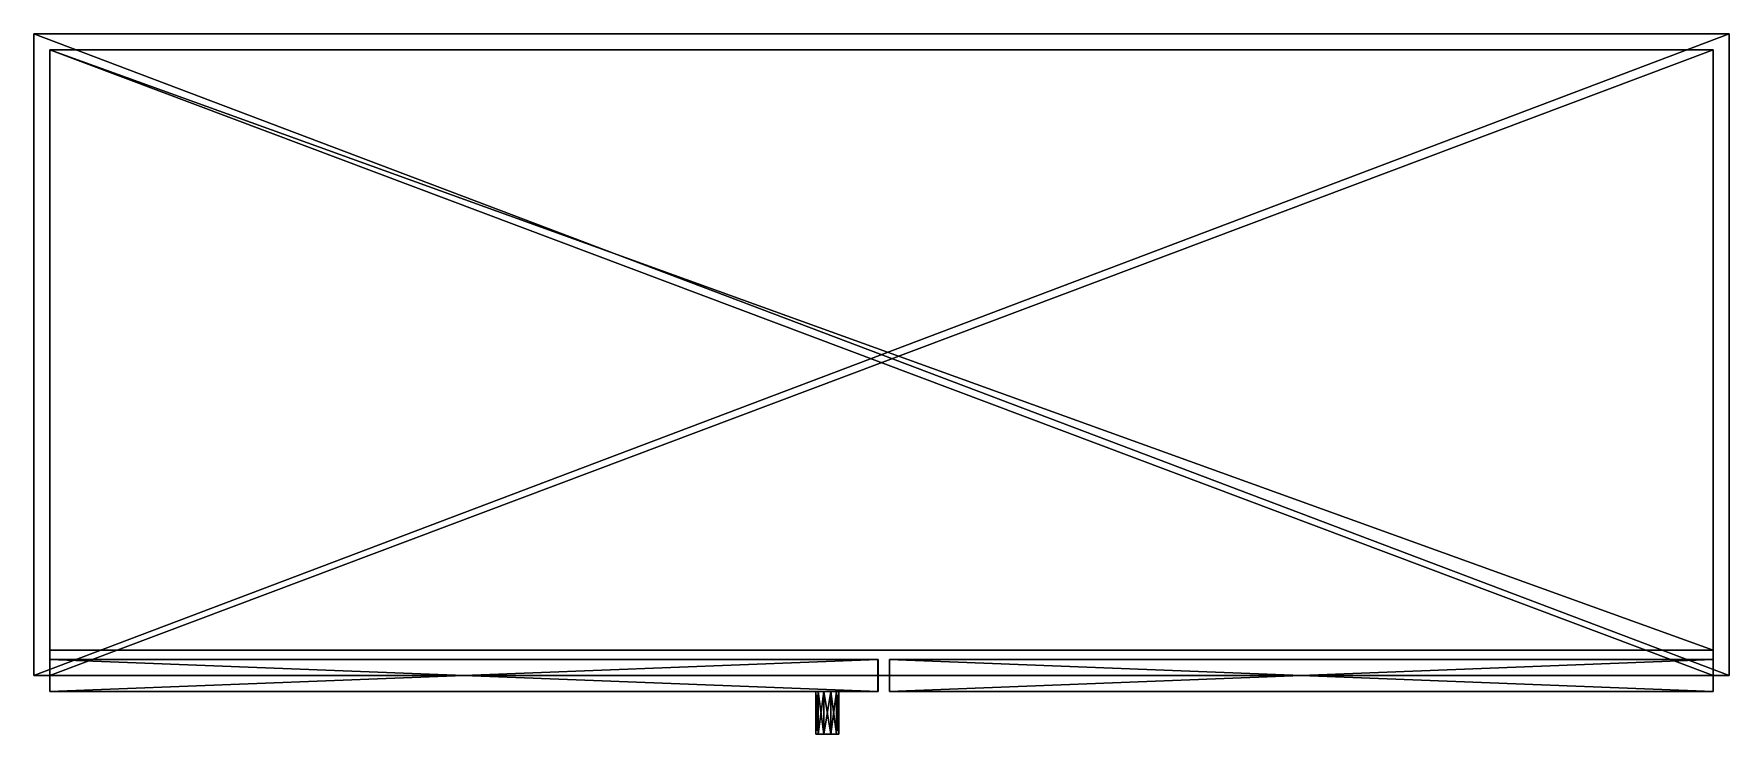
# Model space of a CAD drawing. Extents: x -53 to 53, y -24 to 20.
import ezdxf

# ---------------------------------------------------------------- set-up
doc = ezdxf.new("R2010")
doc.units = 0
for name, color, linetype in [('CABINET', 34, 'CONTINUOUS'), ('DOOR01', 231, 'CONTINUOUS'), ('DOOR02', 204, 'CONTINUOUS'), ('DOOR03', 204, 'CONTINUOUS'), ('DOOR04', 231, 'CONTINUOUS')]:
    doc.layers.add(name, color=color, linetype=linetype)

msp = doc.modelspace()

# ---------------------------------------------------------------- meshes
at = {"layer": 'CABINET', "color": 34}
mesh = msp.add_polyface(dxfattribs=at)
corners = [(52.858753, 19.999989, 0.000017), (-52.858738, 20.000032, 0.000025), (52.858772, 19.999962, 191.000107), (-52.858723, 20.000004, 191.000183), (-52.858746, -20.000015, 0.000015), (52.858746, -19.999981, 0.000005), (52.858768, -19.999796, 191.000183), (-52.858723, -19.999691, 191.000183), (-51.858742, -19.999731, 9.000024), (51.858768, -19.99972, 190.000183), (-51.858723, -19.999691, 190.000183), (51.858746, -19.999767, 9.000006), (-51.858738, 19.000017, 9.000024), (51.858765, 18.99999, 9.000025), (51.85878, 18.999962, 190.000107), (-51.858723, 19.000019, 190.000183), (51.858772, -18.426678, 53.00008), (51.858776, 19.000013, 53.000095), (-51.858738, 19.000011, 53.000057), (-51.858746, -18.426664, 53.000042), (51.858757, -18.426676, 55.00008), (51.858761, 19.000013, 55.000095), (-51.858738, 19.000011, 55.000057), (-51.858746, -18.42668, 55.000042), (-51.858734, 19.000019, 98.549934), (51.858784, 19.000006, 98.549973), (51.85878, -18.426676, 98.549965), (-51.858742, -18.426664, 98.549919), (51.858768, 19.000021, 100.54998), (51.858765, -18.426676, 100.549965), (-51.858734, 19.000019, 100.549934), (-51.858742, -18.426678, 100.549919), (-51.858727, 19.000011, 144.06752), (51.858795, 18.999998, 144.067551), (51.858791, -18.426683, 144.067551), (-51.858734, -18.42667, 144.067505), (51.858772, 19.000015, 146.067566), (51.858765, -18.426683, 146.067551), (-51.858727, 19.000011, 146.06752), (-51.858734, -18.426685, 146.067505)]
mesh.append_faces([[corners[k] for k in face] for face in [(14, 12, 13), (11, 12, 8), (15, 8, 12)]], dxfattribs={"vtx0": -1})
mesh.append_faces([[corners[k] for k in face] for face in [(8, 4, 11), (5, 11, 4)]], dxfattribs={"vtx0": -1, "vtx1": -1})
mesh.append_faces([[corners[k] for k in face] for face in [(8, 7, 4), (9, 6, 7), (7, 8, 10), (5, 9, 11)]], dxfattribs={"vtx0": -1, "vtx2": -1})
mesh.append_faces([[corners[k] for k in face] for face in [(3, 2, 1), (0, 5, 1), (2, 6, 0), (3, 7, 2), (1, 4, 3), (15, 12, 14), (9, 10, 14), (15, 14, 10), (10, 8, 15), (13, 12, 11), (11, 9, 13), (19, 18, 16), (17, 21, 16), (18, 22, 17), (19, 23, 18), (16, 20, 19), (21, 22, 20), (27, 24, 26), (25, 28, 26), (24, 30, 25), (27, 31, 24), (26, 29, 27), (28, 30, 29), (35, 32, 34), (33, 36, 34), (32, 38, 33), (35, 39, 32), (34, 37, 35), (36, 38, 37)]], dxfattribs={"vtx1": -1})
mesh.append_faces([[corners[k] for k in face] for face in [(5, 6, 9), (10, 9, 7)]], dxfattribs={"vtx1": -1, "vtx2": -1})
mesh.append_faces([[corners[k] for k in face] for face in [(2, 0, 1), (5, 4, 1), (6, 5, 0), (7, 6, 2), (4, 7, 3), (9, 14, 13), (18, 17, 16), (21, 20, 16), (22, 21, 17), (23, 22, 18), (20, 23, 19), (22, 23, 20), (24, 25, 26), (28, 29, 26), (30, 28, 25), (31, 30, 24), (29, 31, 27), (30, 31, 29), (32, 33, 34), (36, 37, 34), (38, 36, 33), (39, 38, 32), (37, 39, 35), (38, 39, 37)]], dxfattribs={"vtx2": -1})
at = {"layer": 'DOOR01', "color": 231}
mesh = msp.add_polyface(dxfattribs=at)
corners = [(-51.858753, -18.999743, 9.000031), (-0.217999, -18.999756, 9.000027), (-0.218292, -18.99971, 99.000092), (-51.858742, -18.999697, 99.000092), (-51.858753, -20.999743, 9.000019), (-0.217999, -20.999756, 9.000027), (-0.218292, -20.99971, 99.000092), (-51.858742, -20.999695, 99.000015), (-3.382214, -20.99971, 53.997513), (-2.671108, -20.99971, 53.997513), (-2.806911, -20.99971, 54.415493), (-3.162472, -20.99971, 54.67382), (-3.601955, -20.99971, 54.67382), (-3.957516, -20.99971, 54.415493), (-4.093319, -20.99971, 53.997513), (-3.957516, -20.99971, 53.579533), (-3.601955, -20.99971, 53.321205), (-3.162472, -20.99971, 53.321205), (-2.806911, -20.99971, 53.579533), (-2.671108, -23.655575, 53.997513), (-2.806911, -23.655575, 54.415493), (-3.162472, -23.655575, 54.67382), (-3.601955, -23.655575, 54.67382), (-3.957516, -23.655575, 54.415493), (-4.093319, -23.655575, 53.997513), (-3.957516, -23.655575, 53.579533), (-3.601955, -23.655577, 53.321205), (-3.162472, -23.655577, 53.321205), (-2.806911, -23.655575, 53.579533), (-3.382214, -23.655575, 53.997513)]
mesh.append_faces([[corners[k] for k in face] for face in [(9, 20, 19), (10, 21, 20), (11, 22, 21), (12, 23, 22), (13, 24, 23), (14, 25, 24), (15, 26, 25), (16, 27, 26), (17, 28, 27), (18, 19, 28)]], dxfattribs={"vtx0": -1})
mesh.append_faces([[corners[k] for k in face] for face in [(8, 10, 9), (8, 11, 10), (8, 12, 11), (8, 13, 12), (8, 14, 13), (8, 15, 14), (8, 16, 15), (8, 17, 16), (8, 18, 17), (8, 9, 18), (29, 19, 20), (29, 20, 21), (29, 21, 22), (29, 22, 23), (29, 23, 24), (29, 24, 25), (29, 25, 26), (29, 26, 27), (29, 27, 28), (29, 28, 19)]], dxfattribs={"vtx0": -1, "vtx2": -1})
mesh.append_faces([[corners[k] for k in face] for face in [(3, 2, 0), (1, 5, 0), (2, 6, 1), (3, 7, 2), (0, 4, 3), (5, 6, 4)]], dxfattribs={"vtx1": -1})
mesh.append_faces([[corners[k] for k in face] for face in [(2, 1, 0), (5, 4, 0), (6, 5, 1), (7, 6, 2), (4, 7, 3), (6, 7, 4), (9, 10, 20), (10, 11, 21), (11, 12, 22), (12, 13, 23), (13, 14, 24), (14, 15, 25), (15, 16, 26), (16, 17, 27), (17, 18, 28), (18, 9, 19)]], dxfattribs={"vtx2": -1})
at = {"layer": 'DOOR02', "color": 204}
mesh = msp.add_polyface(dxfattribs=at)
corners = [(0.501099, -18.999762, 9.000015), (51.858738, -18.999769, 9.000015), (51.858749, -18.999722, 99.000092), (0.50111, -18.999716, 99.000092), (0.501099, -20.999762, 9.000027), (51.858738, -20.999767, 9.000023), (51.858749, -20.999722, 99.000092), (0.500805, -20.999716, 99.000092)]
mesh.append_faces([[corners[k] for k in face] for face in [(3, 2, 0), (1, 5, 0), (2, 6, 1), (3, 7, 2), (0, 4, 3), (5, 6, 4)]], dxfattribs={"vtx1": -1})
mesh.append_faces([[corners[k] for k in face] for face in [(2, 1, 0), (5, 4, 0), (6, 5, 1), (7, 6, 2), (4, 7, 3), (6, 7, 4)]], dxfattribs={"vtx2": -1})
at = {"layer": 'DOOR03', "color": 204}
mesh = msp.add_polyface(dxfattribs=at)
corners = [(0.501099, -18.999765, 100.000092), (51.858738, -18.999773, 100.000092), (51.858749, -18.999725, 190.000168), (0.50111, -18.99972, 190.000168), (0.501099, -20.999765, 100.000099), (51.858738, -20.999771, 100.000092), (51.858749, -20.999725, 190.000168), (0.500805, -20.99972, 190.000168)]
mesh.append_faces([[corners[k] for k in face] for face in [(3, 2, 0), (1, 5, 0), (2, 6, 1), (3, 7, 2), (0, 4, 3), (5, 6, 4)]], dxfattribs={"vtx1": -1})
mesh.append_faces([[corners[k] for k in face] for face in [(2, 1, 0), (5, 4, 0), (6, 5, 1), (7, 6, 2), (4, 7, 3), (6, 7, 4)]], dxfattribs={"vtx2": -1})
at = {"layer": 'DOOR04', "color": 231}
mesh = msp.add_polyface(dxfattribs=at)
corners = [(-51.858753, -18.999746, 100.000092), (-0.217999, -18.99976, 100.000092), (-0.218292, -18.999714, 190.000153), (-51.858742, -18.999701, 190.000153), (-51.858753, -20.999746, 100.000084), (-0.217999, -20.99976, 100.000092), (-0.218292, -20.999714, 190.000153), (-51.858742, -20.999699, 190.000092), (-3.382214, -20.999712, 104.509918), (-2.671108, -20.999712, 104.509918), (-2.806911, -20.999712, 104.927902), (-3.162472, -20.999712, 105.186234), (-3.601955, -20.999712, 105.186234), (-3.957516, -20.999712, 104.927902), (-4.093319, -20.999712, 104.509918), (-3.957516, -20.999712, 104.091942), (-3.601955, -20.999712, 103.833618), (-3.162472, -20.999712, 103.833618), (-2.806911, -20.999712, 104.091942), (-2.671108, -23.655579, 104.509918), (-2.806911, -23.655579, 104.927902), (-3.162472, -23.655579, 105.186234), (-3.601955, -23.655579, 105.186234), (-3.957516, -23.655579, 104.927902), (-4.093319, -23.655579, 104.509918), (-3.957516, -23.655579, 104.091942), (-3.601955, -23.655579, 103.833618), (-3.162472, -23.655579, 103.833618), (-2.806911, -23.655579, 104.091942), (-3.382214, -23.655579, 104.509918)]
mesh.append_faces([[corners[k] for k in face] for face in [(9, 20, 19), (10, 21, 20), (11, 22, 21), (12, 23, 22), (13, 24, 23), (14, 25, 24), (15, 26, 25), (16, 27, 26), (17, 28, 27), (18, 19, 28)]], dxfattribs={"vtx0": -1})
mesh.append_faces([[corners[k] for k in face] for face in [(8, 10, 9), (8, 11, 10), (8, 12, 11), (8, 13, 12), (8, 14, 13), (8, 15, 14), (8, 16, 15), (8, 17, 16), (8, 18, 17), (8, 9, 18), (29, 19, 20), (29, 20, 21), (29, 21, 22), (29, 22, 23), (29, 23, 24), (29, 24, 25), (29, 25, 26), (29, 26, 27), (29, 27, 28), (29, 28, 19)]], dxfattribs={"vtx0": -1, "vtx2": -1})
mesh.append_faces([[corners[k] for k in face] for face in [(3, 2, 0), (1, 5, 0), (2, 6, 1), (3, 7, 2), (0, 4, 3), (5, 6, 4)]], dxfattribs={"vtx1": -1})
mesh.append_faces([[corners[k] for k in face] for face in [(2, 1, 0), (5, 4, 0), (6, 5, 1), (7, 6, 2), (4, 7, 3), (6, 7, 4), (9, 10, 20), (10, 11, 21), (11, 12, 22), (12, 13, 23), (13, 14, 24), (14, 15, 25), (15, 16, 26), (16, 17, 27), (17, 18, 28), (18, 9, 19)]], dxfattribs={"vtx2": -1})

doc.saveas('drawing.dxf')
